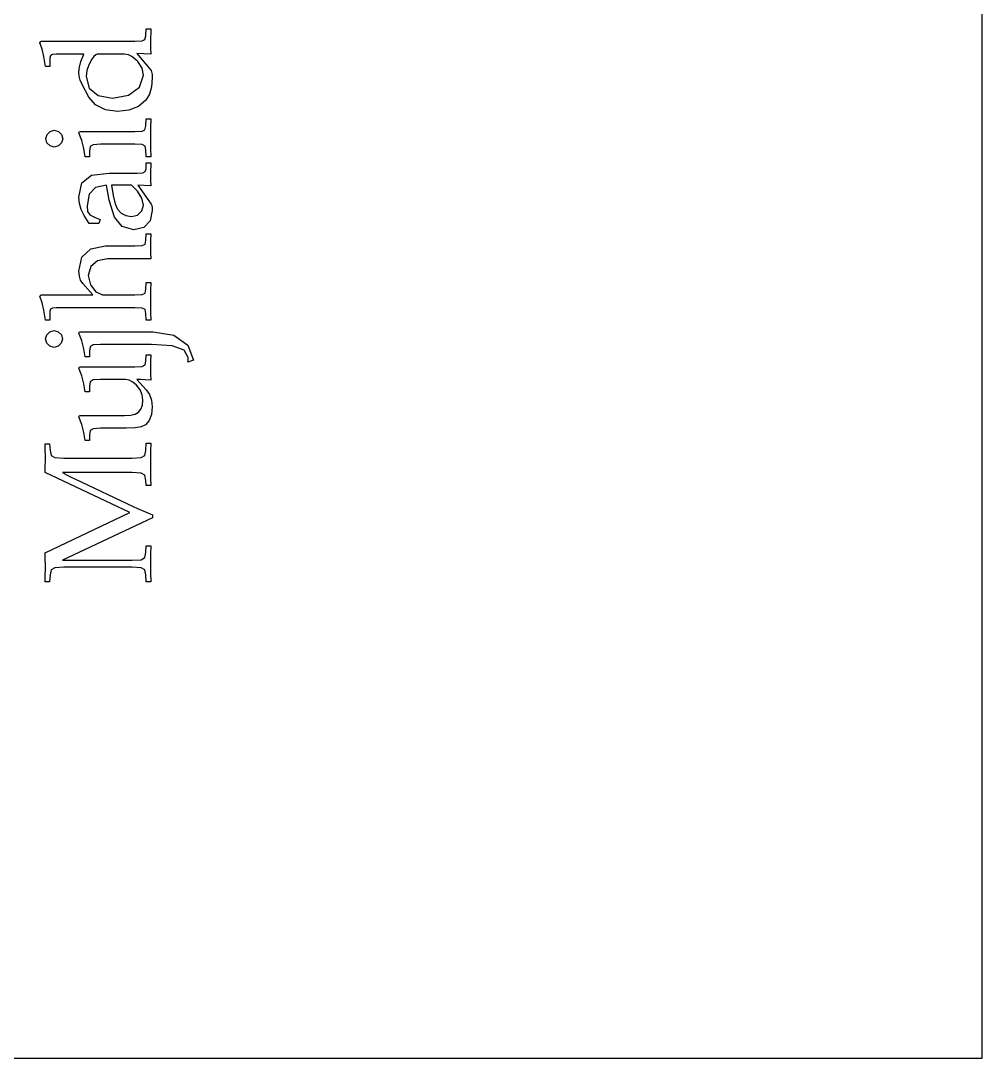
# Model space of a CAD drawing. Header units: metres. Extents: x -185 to 1201, y -340 to 309.
# Drawn here: x 974.6 to 1036, y -4 to 62.2 of the extents above; entities that cross this region are included whole.
import ezdxf

# ---------------------------------------------------------------- set-up
doc = ezdxf.new("R2010")
doc.units = ezdxf.units.M

msp = doc.modelspace()

# ---------------------------------------------------------------- linework, layer by layer
for p, q in [((1036, -4), (1036, 132)), ((982.61, 61.2637), (982.64, 61.7109)), ((982.64, 61.7109), (982.931, 61.7109)), ((982.931, 61.7109), (982.924, 61.51)), ((981.91, 60.904), (982.369, 60.9259)), ((982.369, 60.9259), (982.554, 61.0214)), ((982.554, 61.0214), (982.61, 61.2637)), ((982.903, 60.9259), (982.902, 60.8262)), ((982.905, 61.0667), (982.903, 60.9259)), ((982.912, 61.2442), (982.905, 61.0667)), ((982.919, 61.3479), (982.912, 61.2442)), ((982.924, 61.51), (982.919, 61.3479)), ((975.844, 60.8165), (975.922, 60.904)), ((975.985, 60.4038), (975.844, 60.8165)), ((975.922, 60.904), (981.91, 60.904)), ((976.095, 59.9393), (975.985, 60.4038)), ((982.902, 60.8262), (982.905, 60.6688)), ((982.905, 60.6688), (982.915, 60.4358)), ((982.915, 60.4358), (982.931, 60.0775)), ((976.204, 59.2998), (976.095, 59.9393)), ((976.514, 59.985), (976.476, 59.8442)), ((976.476, 59.8442), (976.476, 59.2998)), ((976.641, 60.0632), (976.514, 59.985)), ((976.874, 60.0873), (976.641, 60.0632)), ((978.654, 60.0873), (976.874, 60.0873)), ((978.369, 59.2605), (978.465, 59.621)), ((978.465, 59.621), (978.654, 60.0873)), ((979.159, 59.7665), (978.962, 59.4125)), ((979.291, 59.9361), (979.159, 59.7665)), ((979.407, 60.0473), (979.291, 59.9361)), ((979.499, 60.0873), (979.407, 60.0473)), ((980.754, 60.0873), (979.499, 60.0873)), ((981.232, 60.0775), (980.754, 60.0873)), ((981.5, 60.0354), (981.232, 60.0775)), ((981.706, 59.9415), (981.5, 60.0354)), ((982.106, 59.6095), (981.706, 59.9415)), ((982.931, 60.0775), (982.037, 60.1262)), ((982.037, 60.1262), (982.941, 59.047)), ((982.37, 59.191), (982.106, 59.6095)), ((976.476, 59.2998), (976.204, 59.2998)), ((978.342, 58.9303), (978.369, 59.2605)), ((978.841, 59.0412), (978.799, 58.6678)), ((978.962, 59.4125), (978.841, 59.0412)), ((982.465, 58.7359), (982.37, 59.191)), ((982.941, 59.047), (982.979, 58.9498)), ((982.979, 58.9498), (983.007, 58.7813)), ((978.362, 58.6761), (978.342, 58.9303)), ((978.423, 58.4327), (978.362, 58.6761)), ((978.527, 58.1915), (978.423, 58.4327)), ((978.799, 58.6678), (979, 57.916)), ((982.207, 57.975), (982.465, 58.7359)), ((983.019, 58.5803), (982.976, 58.0046)), ((983.007, 58.7813), (983.019, 58.5803)), ((978.974, 57.3359), (978.527, 58.1915)), ((979, 57.916), (979.571, 57.4363)), ((981.507, 57.4583), (982.207, 57.975)), ((982.976, 58.0046), (982.842, 57.5325)), ((979.394, 56.8484), (978.974, 57.3359)), ((979.571, 57.4363), (980.472, 57.2678)), ((980.472, 57.2678), (981.507, 57.4583)), ((982.61, 57.1512), (982.142, 56.7547)), ((982.842, 57.5325), (982.61, 57.1512)), ((980.026, 56.5336), (979.394, 56.8484)), ((980.802, 56.422), (980.026, 56.5336)), ((981.53, 56.5073), (980.802, 56.422)), ((982.142, 56.7547), (981.53, 56.5073)), ((982.61, 55.5063), (982.64, 55.9536)), ((982.64, 55.9536), (982.931, 55.9536)), ((982.931, 55.9536), (982.915, 55.3922)), ((976.304, 54.959), (976.505, 55.156)), ((976.505, 55.156), (976.767, 55.2341)), ((976.767, 55.2341), (977.031, 55.1556)), ((977.031, 55.1556), (977.226, 54.9561)), ((978.342, 55.0591), (978.381, 55.1466)), ((978.524, 54.5666), (978.342, 55.0591)), ((978.381, 55.1466), (981.91, 55.1466)), ((981.91, 55.1466), (982.369, 55.1686)), ((982.369, 55.1686), (982.554, 55.264)), ((982.554, 55.264), (982.61, 55.5063)), ((982.905, 55.0145), (982.902, 54.7383)), ((982.915, 55.3922), (982.905, 55.0145)), ((976.223, 54.6994), (976.304, 54.959)), ((976.299, 54.4286), (976.223, 54.6994)), ((976.497, 54.2313), (976.299, 54.4286)), ((977.226, 54.4258), (977.031, 54.2309)), ((977.226, 54.9561), (977.302, 54.6897)), ((977.302, 54.6897), (977.226, 54.4258)), ((978.657, 54.0545), (978.524, 54.5666)), ((979.247, 54.3033), (979.055, 54.1881)), ((979.723, 54.3299), (979.247, 54.3033)), ((981.91, 54.3299), (979.723, 54.3299)), ((982.366, 54.3102), (981.91, 54.3299)), ((982.556, 54.2104), (982.366, 54.3102)), ((982.902, 54.7383), (982.905, 54.4621)), ((982.905, 54.4621), (982.915, 54.0844)), ((976.767, 54.1549), (976.497, 54.2313)), ((977.031, 54.2309), (976.767, 54.1549)), ((978.741, 53.5424), (978.657, 54.0545)), ((979.055, 54.1881), (979.013, 53.9022)), ((979.013, 53.9022), (979.013, 53.5424)), ((982.61, 53.9703), (982.556, 54.2104)), ((982.64, 53.523), (982.61, 53.9703)), ((982.915, 54.0844), (982.931, 53.523)), ((979.013, 53.5424), (978.741, 53.5424)), ((982.62, 52.7716), (982.64, 53.1508)), ((982.931, 53.523), (982.64, 53.523)), ((982.64, 53.1508), (982.931, 53.1508)), ((982.931, 53.1508), (982.922, 52.9466)), ((978.529, 51.8628), (979.145, 52.3518)), ((979.145, 52.3518), (980.277, 52.4994)), ((980.277, 52.4994), (982.056, 52.4994)), ((982.056, 52.4994), (982.421, 52.5181)), ((982.421, 52.5181), (982.573, 52.5909)), ((982.573, 52.5909), (982.62, 52.7716)), ((982.903, 52.5477), (982.902, 52.4314)), ((982.902, 52.4314), (982.905, 52.2801)), ((982.908, 52.6942), (982.903, 52.5477)), ((982.922, 52.9466), (982.908, 52.6942)), ((978.342, 50.9633), (978.529, 51.8628)), ((980.102, 51.7216), (979.386, 51.569)), ((980.277, 50.7591), (980.102, 51.7216)), ((981.697, 51.7216), (980.413, 51.7216)), ((980.413, 51.7216), (980.529, 51.0537)), ((982.073, 51.3504), (981.697, 51.7216)), ((982.931, 51.6731), (982.105, 51.7216)), ((982.105, 51.7216), (982.941, 50.5161)), ((982.905, 52.2801), (982.915, 52.0511)), ((982.915, 52.0511), (982.931, 51.6731)), ((978.984, 51.1419), (978.858, 50.3994)), ((979.386, 51.569), (978.984, 51.1419)), ((980.529, 51.0537), (980.66, 50.5391)), ((982.354, 50.8841), (982.073, 51.3504)), ((978.378, 50.5503), (978.342, 50.9633)), ((978.488, 50.1611), (978.378, 50.5503)), ((978.858, 50.3994), (978.892, 50.0519)), ((980.598, 49.685), (980.277, 50.7591)), ((980.66, 50.5391), (980.802, 50.1952)), ((982.465, 50.4481), (982.354, 50.8841)), ((982.358, 50.0818), (982.465, 50.4481)), ((982.941, 50.5161), (982.983, 50.421)), ((982.983, 50.421), (983.009, 50.2806)), ((978.673, 49.7869), (978.488, 50.1611)), ((978.984, 49.2716), (978.673, 49.7869)), ((978.892, 50.0519), (979.044, 49.8362)), ((979.044, 49.8362), (979.383, 49.6508)), ((981.103, 49.0754), (980.598, 49.685)), ((980.802, 50.1952), (981.034, 49.9464)), ((981.034, 49.9464), (981.339, 49.7797)), ((981.339, 49.7797), (981.687, 49.7189)), ((981.687, 49.7189), (982.079, 49.8193)), ((982.079, 49.8193), (982.358, 50.0818)), ((983.019, 50.1077), (982.878, 49.4444)), ((983.009, 50.2806), (983.019, 50.1077)), ((979.616, 49.2716), (978.984, 49.2716)), ((979.383, 49.6508), (979.684, 49.5244)), ((979.684, 49.5244), (979.616, 49.2716)), ((981.833, 48.8827), (981.103, 49.0754)), ((982.473, 49.0275), (981.833, 48.8827)), ((982.878, 49.4444), (982.473, 49.0275)), ((982.61, 48.2085), (982.64, 48.6071)), ((982.64, 48.6071), (982.931, 48.6071)), ((982.931, 48.6071), (982.915, 48.2142)), ((979.09, 47.6698), (980.034, 47.8487)), ((980.034, 47.8487), (981.91, 47.8487)), ((981.91, 47.8487), (982.366, 47.8707)), ((982.366, 47.8707), (982.556, 47.9661)), ((982.556, 47.9661), (982.61, 48.2085)), ((982.905, 47.9661), (982.902, 47.8001)), ((982.902, 47.8001), (982.905, 47.6269)), ((982.915, 48.2142), (982.905, 47.9661)), ((978.342, 46.2251), (978.528, 47.13)), ((978.528, 47.13), (979.09, 47.6698)), ((980.17, 47.032), (979.517, 46.897)), ((982.931, 47.032), (980.17, 47.032)), ((982.905, 47.6269), (982.915, 47.3932)), ((982.915, 47.3932), (982.931, 47.032)), ((979.089, 46.5222), (978.935, 45.9529)), ((979.517, 46.897), (979.089, 46.5222)), ((978.364, 45.9115), (978.342, 46.2251)), ((978.44, 45.667), (978.364, 45.9115)), ((978.935, 45.9529), (979.075, 45.3692)), ((978.585, 45.457), (978.44, 45.667)), ((979.227, 44.7182), (978.585, 45.457)), ((979.075, 45.3692), (979.418, 44.9065)), ((982.556, 44.8334), (982.61, 45.0779)), ((982.61, 45.0779), (982.64, 45.5154)), ((982.64, 45.5154), (982.931, 45.5154)), ((982.931, 45.5154), (982.915, 44.9954)), ((975.844, 44.6307), (975.922, 44.7182)), ((975.985, 44.218), (975.844, 44.6307)), ((975.922, 44.7182), (979.227, 44.7182)), ((979.418, 44.9065), (979.849, 44.7182)), ((979.849, 44.7182), (981.91, 44.7182)), ((981.91, 44.7182), (982.366, 44.7358)), ((982.366, 44.7358), (982.556, 44.8334)), ((982.905, 44.6224), (982.902, 44.3099)), ((982.915, 44.9954), (982.905, 44.6224)), ((976.095, 43.7535), (975.985, 44.218)), ((976.204, 43.114), (976.095, 43.7535)), ((976.514, 43.7992), (976.476, 43.6584)), ((976.641, 43.8774), (976.514, 43.7992)), ((976.874, 43.9015), (976.641, 43.8774)), ((981.91, 43.9015), (976.874, 43.9015)), ((982.366, 43.8795), (981.91, 43.9015)), ((982.556, 43.7841), (982.366, 43.8795)), ((982.61, 43.5417), (982.556, 43.7841)), ((982.902, 44.3099), (982.905, 43.9973)), ((982.905, 43.9973), (982.915, 43.6242)), ((976.476, 43.114), (976.204, 43.114)), ((976.476, 43.6584), (976.476, 43.114)), ((982.64, 43.1042), (982.61, 43.5417)), ((982.931, 43.1042), (982.64, 43.1042)), ((982.915, 43.6242), (982.931, 43.1042)), ((976.484, 42.3719), (976.748, 42.4478)), ((976.748, 42.4478), (977.019, 42.3715)), ((976.213, 41.9132), (976.289, 42.1771)), ((976.289, 41.6467), (976.213, 41.9132)), ((976.289, 42.1771), (976.484, 42.3719)), ((977.019, 42.3715), (977.216, 42.1742)), ((977.292, 41.9035), (977.214, 41.6438)), ((977.216, 42.1742), (977.292, 41.9035)), ((978.342, 42.2826), (978.381, 42.3701)), ((978.524, 41.79), (978.342, 42.2826)), ((978.381, 42.3701), (983.087, 42.3701)), ((978.657, 41.278), (978.524, 41.79)), ((983.087, 42.3701), (984.394, 42.1472)), ((984.394, 42.1472), (985.299, 41.5073)), ((976.484, 41.4472), (976.289, 41.6467)), ((976.748, 41.3687), (976.484, 41.4472)), ((977.014, 41.4469), (976.748, 41.3687)), ((977.214, 41.6438), (977.014, 41.4469)), ((978.741, 40.766), (978.657, 41.278)), ((979.055, 41.4116), (979.013, 41.1257)), ((979.013, 41.1257), (979.013, 40.766)), ((979.247, 41.5268), (979.055, 41.4116)), ((979.723, 41.5535), (979.247, 41.5268)), ((982.97, 41.5535), (979.723, 41.5535)), ((984.295, 41.4645), (982.97, 41.5535)), ((985.064, 41.1919), (984.295, 41.4645)), ((985.313, 40.727), (985.064, 41.1919)), ((985.299, 41.5073), (985.654, 40.552)), ((979.013, 40.766), (978.741, 40.766)), ((982.556, 40.2471), (982.61, 40.4916)), ((982.61, 40.4916), (982.64, 40.8902)), ((982.64, 40.8902), (982.931, 40.8902)), ((982.915, 40.4973), (982.905, 40.2492)), ((982.931, 40.8902), (982.915, 40.4973)), ((985.654, 40.552), (985.284, 40.4353)), ((985.284, 40.4353), (985.3, 40.5326)), ((985.3, 40.5326), (985.31, 40.6363)), ((985.31, 40.6363), (985.313, 40.727)), ((978.342, 40.0443), (978.381, 40.1318)), ((978.524, 39.5518), (978.342, 40.0443)), ((978.381, 40.1318), (981.91, 40.1318)), ((981.91, 40.1318), (982.366, 40.1495)), ((982.366, 40.1495), (982.556, 40.2471)), ((982.905, 40.2492), (982.902, 40.0833)), ((982.902, 40.0833), (982.905, 39.9151)), ((982.905, 39.9151), (982.915, 39.6713)), ((978.657, 39.0397), (978.524, 39.5518)), ((979.055, 39.1733), (979.013, 38.8874)), ((979.247, 39.2885), (979.055, 39.1733)), ((979.723, 39.3151), (979.247, 39.2885)), ((981.308, 39.3151), (979.723, 39.3151)), ((981.537, 39.2716), (981.308, 39.3151)), ((981.782, 39.1481), (981.537, 39.2716)), ((982.017, 38.9555), (981.782, 39.1481)), ((982.303, 39.3116), (982.037, 39.3151)), ((982.037, 39.3151), (982.64, 38.6638)), ((982.574, 39.2993), (982.303, 39.3116)), ((982.931, 39.2763), (982.574, 39.2993)), ((982.915, 39.6713), (982.931, 39.2763)), ((978.741, 38.5276), (978.657, 39.0397)), ((979.013, 38.5276), (978.741, 38.5276)), ((979.013, 38.8874), (979.013, 38.5276)), ((982.244, 38.6692), (982.017, 38.9555)), ((982.38, 38.3505), (982.244, 38.6692)), ((982.64, 38.6638), (982.846, 38.3599)), ((982.426, 37.993), (982.38, 38.3505)), ((982.391, 37.6772), (982.426, 37.993)), ((982.846, 38.3599), (982.975, 37.9955)), ((982.975, 37.9955), (983.019, 37.5749)), ((981.634, 37.0434), (981.931, 37.1115)), ((981.931, 37.1115), (982.134, 37.2249)), ((982.134, 37.2249), (982.292, 37.4175)), ((982.292, 37.4175), (982.391, 37.6772)), ((983.019, 37.5749), (982.97, 37.0812)), ((978.342, 36.9332), (978.381, 37.0208)), ((978.524, 36.4406), (978.342, 36.9332)), ((978.381, 37.0208), (981.249, 37.0208)), ((978.657, 35.9286), (978.524, 36.4406)), ((981.249, 37.0208), (981.634, 37.0434)), ((982.581, 36.4374), (982.307, 36.2991)), ((982.824, 36.7042), (982.581, 36.4374)), ((982.97, 37.0812), (982.824, 36.7042)), ((978.741, 35.4166), (978.657, 35.9286)), ((979.055, 36.0622), (979.013, 35.7763)), ((979.013, 35.7763), (979.013, 35.4166)), ((979.247, 36.1774), (979.055, 36.0622)), ((979.723, 36.2041), (979.247, 36.1774)), ((981.356, 36.2041), (979.723, 36.2041)), ((981.922, 36.2257), (981.356, 36.2041)), ((982.307, 36.2991), (981.922, 36.2257)), ((976.191, 34.7863), (976.174, 35.2043)), ((976.174, 35.2043), (976.466, 35.2043)), ((976.466, 35.2043), (976.495, 34.796)), ((979.013, 35.4166), (978.741, 35.4166)), ((982.61, 34.796), (982.64, 35.2627)), ((982.64, 35.2627), (982.931, 35.2627)), ((982.931, 35.2627), (982.915, 34.7481)), ((976.2, 34.5043), (976.191, 34.7863)), ((976.204, 34.3002), (976.2, 34.5043)), ((976.495, 34.796), (976.564, 34.4666)), ((976.564, 34.4666), (976.802, 34.3315)), ((982.304, 34.3337), (982.548, 34.4709)), ((982.548, 34.4709), (982.61, 34.796)), ((982.915, 34.7481), (982.905, 34.2897)), ((976.174, 33.3766), (976.191, 33.8105)), ((976.191, 33.8105), (976.2, 34.0996)), ((976.2, 34.0996), (976.204, 34.3002)), ((976.802, 34.3315), (977.37, 34.3002)), ((977.37, 34.3002), (981.735, 34.3002)), ((981.735, 34.3002), (982.304, 34.3337)), ((982.905, 34.2897), (982.902, 33.7946)), ((982.902, 33.7946), (982.905, 33.3467)), ((981.58, 30.8293), (976.174, 33.3766)), ((981.735, 33.3766), (977.283, 33.3766)), ((977.283, 33.3766), (977.584, 33.216)), ((977.584, 33.216), (977.85, 33.077)), ((982.304, 33.3452), (981.735, 33.3766)), ((982.541, 33.2102), (982.304, 33.3452)), ((982.61, 32.8807), (982.541, 33.2102)), ((982.905, 33.3467), (982.915, 32.9592)), ((977.85, 33.077), (978.119, 32.9488)), ((978.119, 32.9488), (981.794, 31.2182)), ((982.64, 32.5502), (982.61, 32.8807)), ((982.931, 32.5502), (982.64, 32.5502)), ((982.915, 32.9592), (982.931, 32.5502)), ((981.794, 31.2182), (982.079, 31.0951)), ((976.174, 28.2627), (981.58, 30.8293)), ((983.029, 30.4988), (977.283, 27.7863)), ((982.079, 31.0951), (982.49, 30.9201)), ((982.49, 30.9201), (983.029, 30.6932)), ((983.029, 30.6932), (983.029, 30.4988)), ((982.61, 28.2821), (982.64, 28.7099)), ((982.64, 28.7099), (982.931, 28.7099)), ((982.931, 28.7099), (982.915, 28.1417)), ((976.191, 27.8136), (976.174, 28.2627)), ((976.2, 27.5288), (976.191, 27.8136)), ((981.735, 27.7863), (982.304, 27.8176)), ((982.304, 27.8176), (982.541, 27.9526)), ((982.541, 27.9526), (982.61, 28.2821)), ((982.915, 28.1417), (982.905, 27.7744)), ((976.191, 26.8645), (976.2, 27.1493)), ((976.204, 27.3391), (976.2, 27.5288)), ((976.2, 27.1493), (976.204, 27.3391)), ((976.564, 27.1727), (976.495, 26.8432)), ((976.802, 27.3077), (976.564, 27.1727)), ((977.37, 27.3391), (976.802, 27.3077)), ((977.283, 27.7863), (981.735, 27.7863)), ((981.735, 27.3391), (977.37, 27.3391)), ((982.304, 27.3077), (981.735, 27.3391)), ((982.541, 27.1727), (982.304, 27.3077)), ((982.61, 26.8432), (982.541, 27.1727)), ((982.905, 27.7744), (982.902, 27.5432)), ((982.902, 27.5432), (982.905, 27.32)), ((982.905, 27.32), (982.915, 26.9757)), ((976.174, 26.4154), (976.191, 26.8645)), ((976.495, 26.8432), (976.466, 26.4154)), ((982.64, 26.4154), (982.61, 26.8432)), ((982.915, 26.9757), (982.931, 26.4154)), ((976.466, 26.4154), (976.174, 26.4154)), ((982.931, 26.4154), (982.64, 26.4154)), ((820, -4), (1036, -4))]:
    msp.add_line(p, q)

doc.saveas('drawing.dxf')
